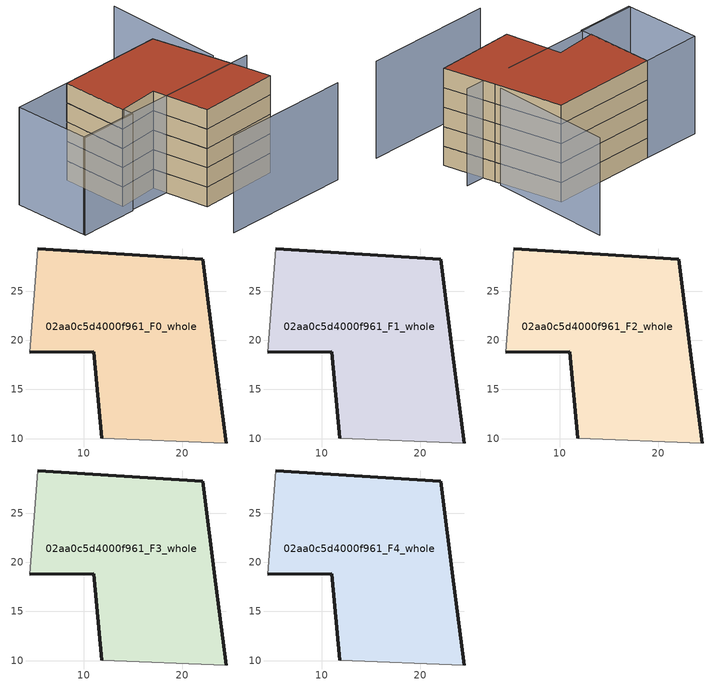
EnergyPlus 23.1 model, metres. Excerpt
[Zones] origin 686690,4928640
02aa0c5d4000f961_F0_whole
 floor ground (EU_floor_Construction): 22.1,28.23 23.44,17.77 24.49,9.54 11.81,10.01 11.03,18.84 4.5,18.75 5.31,29.28 z0
 wall outside (EU_wall_Construction): 4.5,18.75 11.03,18.84 11.81,10.01 / 24.49,9.54 23.44,17.77 22.1,28.23 5.31,29.28 z0:3
 wall adiabatic (EU_wall_Construction): 11.81,10.01 24.49,9.54 / 5.31,29.28 4.5,18.75 z0:3
02aa0c5d4000f961_F1_whole
 floor to 02aa0c5d4000f961_F0_whole (EU_floor_Construction): 22.1,28.23 23.44,17.77 24.49,9.54 11.81,10.01 11.03,18.84 4.5,18.75 5.31,29.28 z3
 wall outside (EU_wall_Construction): 4.5,18.75 11.03,18.84 11.81,10.01 / 24.49,9.54 23.44,17.77 22.1,28.23 5.31,29.28 z3:6
 wall adiabatic (EU_wall_Construction): 11.81,10.01 24.49,9.54 / 5.31,29.28 4.5,18.75 z3:6
02aa0c5d4000f961_F2_whole
 floor to 02aa0c5d4000f961_F1_whole (EU_floor_Construction): 22.1,28.23 23.44,17.77 24.49,9.54 11.81,10.01 11.03,18.84 4.5,18.75 5.31,29.28 z6
 wall outside (EU_wall_Construction): 4.5,18.75 11.03,18.84 11.81,10.01 / 24.49,9.54 23.44,17.77 22.1,28.23 5.31,29.28 z6:9
 wall adiabatic (EU_wall_Construction): 11.81,10.01 24.49,9.54 / 5.31,29.28 4.5,18.75 z6:9
02aa0c5d4000f961_F3_whole
 floor to 02aa0c5d4000f961_F2_whole (EU_floor_Construction): 22.1,28.23 23.44,17.77 24.49,9.54 11.81,10.01 11.03,18.84 4.5,18.75 5.31,29.28 z9
 wall outside (EU_wall_Construction): 4.5,18.75 11.03,18.84 11.81,10.01 / 24.49,9.54 23.44,17.77 22.1,28.23 5.31,29.28 z9:12
 wall adiabatic (EU_wall_Construction): 11.81,10.01 24.49,9.54 / 5.31,29.28 4.5,18.75 z9:12
02aa0c5d4000f961_F4_whole
 floor to 02aa0c5d4000f961_F3_whole (EU_floor_Construction): 22.1,28.23 23.44,17.77 24.49,9.54 11.81,10.01 11.03,18.84 4.5,18.75 5.31,29.28 z12
 wall outside (EU_wall_Construction): 4.5,18.75 11.03,18.84 11.81,10.01 / 24.49,9.54 23.44,17.77 22.1,28.23 5.31,29.28 z12:15
 wall adiabatic (EU_wall_Construction): 11.81,10.01 24.49,9.54 / 5.31,29.28 4.5,18.75 z12:15
 roof outside (EU_roof_Construction): 24.49,9.54 23.44,17.77 22.1,28.23 5.31,29.28 4.5,18.75 11.03,18.84 11.81,10.01 z15
shading: 23.75,19.01 25.75,38.05 / 8.61,2.7 28.75,1.3 / -4.73,17.95 26.78,15.57 / 5.31,29.28 4.52,17.07 / 4.52,17.07 -4.75,17.67 / -4.75,17.67 -3.96,29.88 / -3.96,29.88 5.31,29.28 z0:15
[Building]
EU S2 Campaign: North Axis=0; Terrain=City; Solar Distribution=FullExterior
[Site:Location]
Bologna: Latitude=44.5; Longitude=11.25; Time Zone=1; Elevation=37
[SizingPeriod:WeatherFileDays]
AnnualSizingPeriod: Begin Month=1; Begin Day of Month=1; End Month=12; End Day of Month=31; Day of Week for Start Day=Monday; Use Weather File Daylight Saving Period=No; Use Weather File Rain and Snow Indicators=No
[MATERIAL]
EU_InternalMass_Material: Roughness=MediumRough; Thickness=0.1; Conductivity=1; Density=1800; Specific Heat=900; Thermal Absorptance=0.9; Solar Absorptance=0.7; Visible Absorptance=0.7
[MATERIAL:NOMASS] Roughness=MediumRough; Thermal Absorptance=0.9; Solar Absorptance=0.7; Visible Absorptance=0.7
Name | Thermal Resistance
EU_wall_NoMass | 0.905828
EU_roof_NoMass | 0.37593
EU_floor_NoMass | 0.67114
[CONSTRUCTION]
EU_wall_Construction: EU_wall_NoMass
EU_roof_Construction: EU_roof_NoMass
EU_floor_Construction: EU_floor_NoMass
EU_InternalMass_Construction: EU_InternalMass_Material
[ZONE] Type=1; Multiplier=1; Ceiling Height=autocalculate; Floor Area=autocalculate; Part of Total Floor Area=Yes
Name | Volume
02aa0c5d4000f961_F0_whole | 868.33
02aa0c5d4000f961_F1_whole; 02aa0c5d4000f961_F2_whole; 02aa0c5d4000f961_F3_whole; 02aa0c5d4000f961_F4_whole | 868.331
[INTERNALMASS] Construction=EU_InternalMass_Construction; Surface Area=289.443
Name | Zone or ZoneList
02aa0c5d4000f961_F0_whole_EU_InternalMass | 02aa0c5d4000f961_F0_whole
02aa0c5d4000f961_F1_whole_EU_InternalMass | 02aa0c5d4000f961_F1_whole
02aa0c5d4000f961_F2_whole_EU_InternalMass | 02aa0c5d4000f961_F2_whole
02aa0c5d4000f961_F3_whole_EU_InternalMass | 02aa0c5d4000f961_F3_whole
02aa0c5d4000f961_F4_whole_EU_InternalMass | 02aa0c5d4000f961_F4_whole
[OTHEREQUIPMENT] Fuel Type=Electricity; Design Level Calculation Method=Watts/Area; Power per Zone Floor Area=1; Fraction Latent=0; Fraction Radiant=0; Fraction Lost=0; Carbon Dioxide Generation Rate=0; EndUse Subcategory=EU_Step8_InternalGains
Name | Zone or ZoneList or Space or SpaceList | Schedule
EU_Step8_InternalGain_02aa0c5d4000f961_F0_whole_f000 | 02aa0c5d4000f961_F0_whole | EU_Step8_GainSchedule_02aa0c5d4000f961_F0_whole_f000
EU_Step8_InternalGain_02aa0c5d4000f961_F1_whole_f000 | 02aa0c5d4000f961_F1_whole | EU_Step8_GainSchedule_02aa0c5d4000f961_F1_whole_f000
EU_Step8_InternalGain_02aa0c5d4000f961_F2_whole_f000 | 02aa0c5d4000f961_F2_whole | EU_Step8_GainSchedule_02aa0c5d4000f961_F2_whole_f000
EU_Step8_InternalGain_02aa0c5d4000f961_F3_whole_f000 | 02aa0c5d4000f961_F3_whole | EU_Step8_GainSchedule_02aa0c5d4000f961_F3_whole_f000
EU_Step8_InternalGain_02aa0c5d4000f961_F4_whole_f000 | 02aa0c5d4000f961_F4_whole | EU_Step8_GainSchedule_02aa0c5d4000f961_F4_whole_f000
[ZONEVENTILATION:DESIGNFLOWRATE] Schedule=EU_AlwaysOn; Design Flow Rate Calculation Method=AirChanges/Hour; Air Changes per Hour=0.73129; Ventilation Type=Natural; Fan Pressure Rise=0; Fan Total Efficiency=1; Constant Term Coefficient=1; Temperature Term Coefficient=0; Velocity Term Coefficient=0; Velocity Squared Term Coefficient=0; Minimum Indoor Temperature=-100; Maximum Indoor Temperature=100; Delta Temperature=-100; Minimum Outdoor Temperature=-100; Maximum Outdoor Temperature=100; Maximum Wind Speed=40
Name | Zone or ZoneList or Space or SpaceList
EU_ConstantAir_02aa0c5d4000f961_F0_whole | 02aa0c5d4000f961_F0_whole
EU_ConstantAir_02aa0c5d4000f961_F1_whole | 02aa0c5d4000f961_F1_whole
EU_ConstantAir_02aa0c5d4000f961_F2_whole | 02aa0c5d4000f961_F2_whole
EU_ConstantAir_02aa0c5d4000f961_F3_whole | 02aa0c5d4000f961_F3_whole
EU_ConstantAir_02aa0c5d4000f961_F4_whole | 02aa0c5d4000f961_F4_whole
[HVACTEMPLATE:THERMOSTAT] Constant Heating Setpoint=20; Constant Cooling Setpoint=50
EU_HeatOnly_02aa0c5d4000f961_F0_whole; EU_HeatOnly_02aa0c5d4000f961_F1_whole; EU_HeatOnly_02aa0c5d4000f961_F2_whole; EU_HeatOnly_02aa0c5d4000f961_F3_whole; EU_HeatOnly_02aa0c5d4000f961_F4_whole
[HVACTEMPLATE:ZONE:IDEALLOADSAIRSYSTEM] System Availability Schedule=EU_AlwaysOn; Maximum Heating Supply Air Temperature=50; Minimum Cooling Supply Air Temperature=13; Maximum Heating Supply Air Humidity Ratio=0.0156; Minimum Cooling Supply Air Humidity Ratio=0.0077; Heating Limit=NoLimit; Cooling Limit=NoLimit; Heating Availability Schedule=EU_AlwaysOn; Cooling Availability Schedule=EU_CoolingOff; Dehumidification Control Type=ConstantSensibleHeatRatio; Cooling Sensible Heat Ratio=0.7; Dehumidification Setpoint=60; Humidification Control Type=None; Humidification Setpoint=30; Outdoor Air Method=None; Outdoor Air Flow Rate per Person=0.00944; Outdoor Air Flow Rate per Zone Floor Area=0; Outdoor Air Flow Rate per Zone=0; Demand Controlled Ventilation Type=None; Outdoor Air Economizer Type=NoEconomizer; Heat Recovery Type=None; Sensible Heat Recovery Effectiveness=0.7; Latent Heat Recovery Effectiveness=0.65
Name | Template Thermostat
02aa0c5d4000f961_F0_whole | EU_HeatOnly_02aa0c5d4000f961_F0_whole
02aa0c5d4000f961_F1_whole | EU_HeatOnly_02aa0c5d4000f961_F1_whole
02aa0c5d4000f961_F2_whole | EU_HeatOnly_02aa0c5d4000f961_F2_whole
02aa0c5d4000f961_F3_whole | EU_HeatOnly_02aa0c5d4000f961_F3_whole
02aa0c5d4000f961_F4_whole | EU_HeatOnly_02aa0c5d4000f961_F4_whole
[SIZING:ZONE] Zone Cooling Design Supply Air Temperature Input Method=SupplyAirTemperature; Zone Cooling Design Supply Air Temperature=13; Zone Heating Design Supply Air Temperature Input Method=SupplyAirTemperature; Zone Heating Design Supply Air Temperature=50; Zone Cooling Design Supply Air Humidity Ratio=0.008; Zone Heating Design Supply Air Humidity Ratio=0.008; Cooling Design Air Flow Method=DesignDay; Cooling Design Air Flow Rate=0; Cooling Minimum Air Flow per Zone Floor Area=0.000762; Cooling Minimum Air Flow=0; Cooling Minimum Air Flow Fraction=0.2; Heating Design Air Flow Method=DesignDay; Heating Design Air Flow Rate=0; Heating Maximum Air Flow per Zone Floor Area=0.002032; Heating Maximum Air Flow=0.141576; Heating Maximum Air Flow Fraction=0.3; Account for Dedicated Outdoor Air System=No; Dedicated Outdoor Air System Control Strategy=NeutralSupplyAir; Dedicated Outdoor Air Low Setpoint Temperature for Design=autosize; Dedicated Outdoor Air High Setpoint Temperature for Design=autosize; Zone Load Sizing Method=Sensible Load Only No Latent Load; Zone Latent Cooling Design Supply Air Humidity Ratio Input Method=HumidityRatioDifference; Zone Cooling Design Supply Air Humidity Ratio Difference=0.005; Zone Latent Heating Design Supply Air Humidity Ratio Input Method=HumidityRatioDifference; Zone Humidification Design Supply Air Humidity Ratio Difference=0.005
02aa0c5d4000f961_F0_whole; 02aa0c5d4000f961_F1_whole; 02aa0c5d4000f961_F2_whole; 02aa0c5d4000f961_F3_whole; 02aa0c5d4000f961_F4_whole
[SCHEDULE:CONSTANT]
Name | Hourly Value
EU_AlwaysOn | 1
EU_CoolingOff | 0
[SCHEDULE:FILE] Column Number=1; Rows to Skip at Top=0; Number of Hours of Data=8760; Column Separator=Comma; Interpolate to Timestep=No; Minutes per Item=60; Adjust Schedule for Daylight Savings=Yes
Name | File
EU_Step8_GainSchedule_02aa0c5d4000f961_F0_whole_f000 | ../../schedules/02aa0c5d4000f961/02aa0c5d4000f961_F0_whole_f000_gain.csv
EU_Step8_GainSchedule_02aa0c5d4000f961_F1_whole_f000 | ../../schedules/02aa0c5d4000f961/02aa0c5d4000f961_F1_whole_f000_gain.csv
EU_Step8_GainSchedule_02aa0c5d4000f961_F2_whole_f000 | ../../schedules/02aa0c5d4000f961/02aa0c5d4000f961_F2_whole_f000_gain.csv
EU_Step8_GainSchedule_02aa0c5d4000f961_F3_whole_f000 | ../../schedules/02aa0c5d4000f961/02aa0c5d4000f961_F3_whole_f000_gain.csv
EU_Step8_GainSchedule_02aa0c5d4000f961_F4_whole_f000 | ../../schedules/02aa0c5d4000f961/02aa0c5d4000f961_F4_whole_f000_gain.csv
